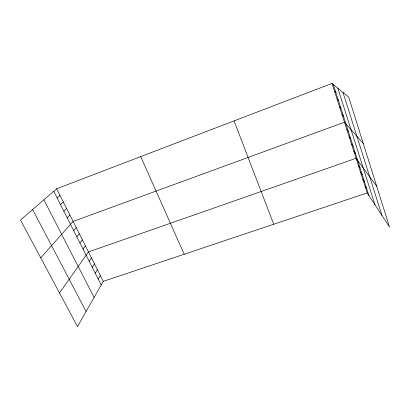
<?xml version="1.0" encoding="UTF-8"?>
<svg xmlns="http://www.w3.org/2000/svg" width="410" height="410" viewBox="0 0 410 410"><rect width="100%" height="100%" fill="white"/><g stroke="black" fill="none" stroke-linecap="round" stroke-linejoin="round"><path stroke-width="0.61" d="M367.181 192.931L103.279 281.357L77.485 326.58L20.5 220.042L56.641 188.764L332.013 83.42L348.669 97.057L389.5 226.991L367.181 192.931L332.013 83.42M98.231 279.138L100.358 275.561M95.243 273.229L97.416 269.718M92.23 267.274L94.454 263.84M89.195 261.278L91.471 257.91M59.506 292.965L88.463 251.94L356.059 158.296L376.698 186.258M83.056 249.152L85.434 245.928M79.955 243.017L82.384 239.87M76.824 236.842L79.309 233.767M73.677 230.615L76.214 227.617M40.728 257.864L73.093 221.426L344.472 122.211L363.25 143.464M67.204 217.828L69.854 214.994M63.883 211.268L66.589 208.511M60.536 204.651L63.299 201.981M57.159 197.984L59.983 195.396M334.55 91.312L335.887 92.506M337.061 99.138L338.434 100.455M339.557 106.897L340.961 108.332M342.022 114.59L343.467 116.138M346.829 129.55L348.336 131.328M349.166 136.827L350.704 138.713M351.483 144.043L353.051 146.037M353.779 151.198L355.378 153.299M358.319 165.338L359.975 167.644M360.564 172.318L362.245 174.727M362.788 179.247L364.5 181.748M364.992 186.114L366.735 188.718M32.636 209.536L86.09 311.492M43.885 199.803L94.115 297.424M53.756 191.26L101.203 285.001M56.641 188.764L103.279 281.357M140.712 156.605L184.213 254.241M234.069 120.888L273.716 224.249M333.315 84.486L368.949 195.626M337.809 88.16L375.012 204.877M342.991 92.409L381.956 215.481"/></g></svg>
